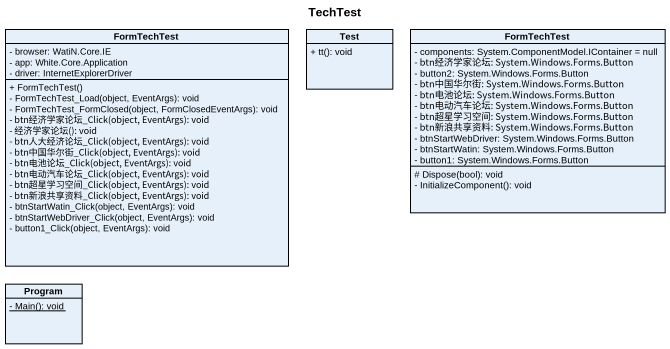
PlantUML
@startuml
title TechTest
hide circle
hide empty members
skinparam classAttributeIconSize 0
class FormTechTest {
  - browser: WatiN.Core.IE
  - app: White.Core.Application
  - driver: InternetExplorerDriver
  + FormTechTest()
  - FormTechTest_Load(object, EventArgs): void
  - FormTechTest_FormClosed(object, FormClosedEventArgs): void
  - btn经济学家论坛_Click(object, EventArgs): void
  - 经济学家论坛(): void
  - btn人大经济论坛_Click(object, EventArgs): void
  - btn中国华尔街_Click(object, EventArgs): void
  - btn电池论坛_Click(object, EventArgs): void
  - btn电动汽车论坛_Click(object, EventArgs): void
  - btn超星学习空间_Click(object, EventArgs): void
  - btn新浪共享资料_Click(object, EventArgs): void
  - btnStartWatin_Click(object, EventArgs): void
  - btnStartWebDriver_Click(object, EventArgs): void
  - button1_Click(object, EventArgs): void
}
class Test {
  + tt(): void
}
class "FormTechTest" as FormTechTest_2 {
  - components: System.ComponentModel.IContainer = null
  - btn经济学家论坛: System.Windows.Forms.Button
  - button2: System.Windows.Forms.Button
  - btn中国华尔街: System.Windows.Forms.Button
  - btn电池论坛: System.Windows.Forms.Button
  - btn电动汽车论坛: System.Windows.Forms.Button
  - btn超星学习空间: System.Windows.Forms.Button
  - btn新浪共享资料: System.Windows.Forms.Button
  - btnStartWebDriver: System.Windows.Forms.Button
  - btnStartWatin: System.Windows.Forms.Button
  - button1: System.Windows.Forms.Button
  # Dispose(bool): void
  - InitializeComponent(): void
}
class Program {
  {static} - Main(): void
}
@enduml
